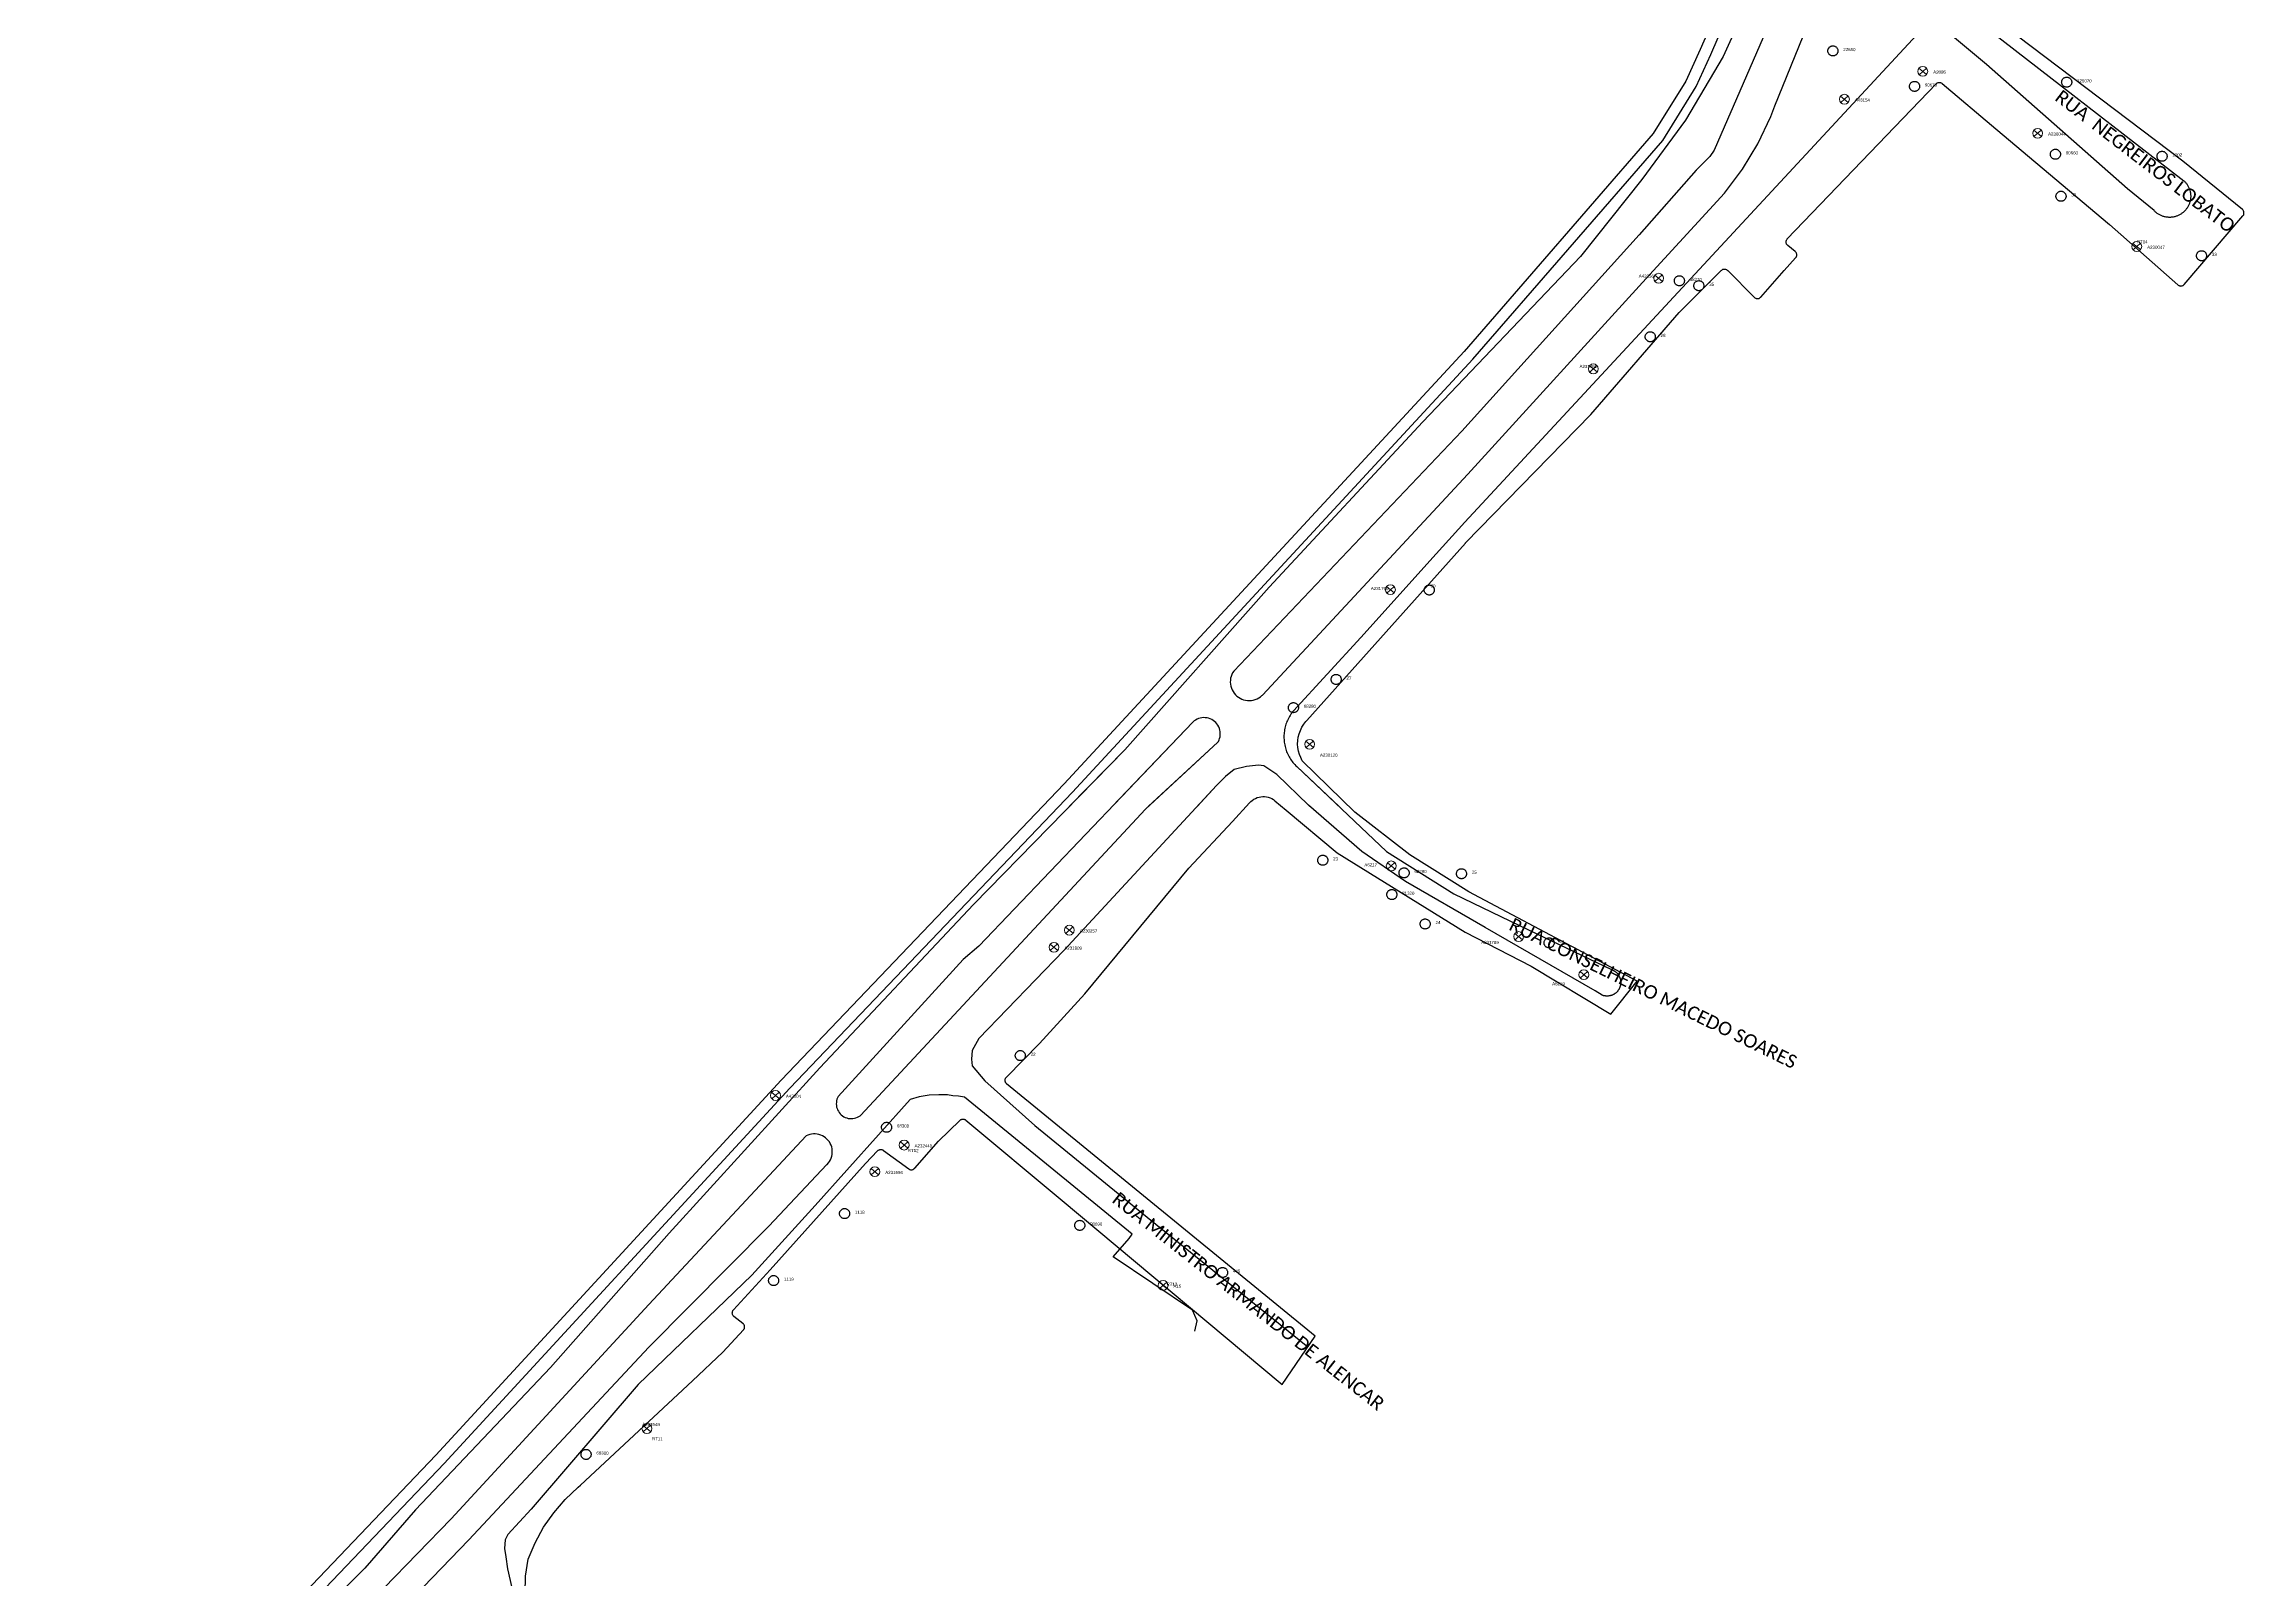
# Model space of a CAD drawing. Header units: millimetres. Extents: x 676447 to 689606, y 7455628 to 7463967.
# Drawn here: x 683816.7 to 684307.7, y 7458680.6 to 7459023.4 of the extents above; entities that cross this region are included whole.
import ezdxf

# ---------------------------------------------------------------- set-up
doc = ezdxf.new("R2010")
doc.units = ezdxf.units.MM
doc.header["$LTSCALE"] = 0.1
doc.header["$MEASUREMENT"] = 0
doc.linetypes.add('PHANTOM2', pattern=[1.25, 0.625, -0.125, 0.125, -0.125, 0.125, -0.125])
doc.layers.add('10.4-Postes', color=1, linetype='Continuous', lineweight=0)
for name, color, linetype in [('Caixas Subterrâneas', 5, 'Continuous'), ('LEGENDAS_INFRAESTRUTURAS', 7, 'Continuous'), ('MUB_MEIOFIO', 7, 'Continuous'), ('MUB_OBRA_ARTE', 7, 'Continuous'), ('MUB_QUADRAS', 7, 'Continuous'), ('MUB_SEGMENTO', 7, 'Continuous'), ('NOS_DE_INFRAESTRUTURA', 7, 'Continuous')]:
    doc.layers.add(name, color=color, linetype=linetype)
doc.styles.add('Legend', font='calibri.ttf')
doc.styles.get("Standard").update_dxf_attribs({"font": 'arial.ttf'})

# ---------------------------------------------------------------- blocks, each defined once
blk = doc.blocks.new('PTPT')
at = {"layer": '10.4-Postes', "color": 1, "linetype": 'PHANTOM2'}
for points in [[(-0.0000079, 0.0000104), (0.0000075, -0.000002)], [(0.000007, 0.0000109), (-0.0000074, -0.0000025)]]:
    blk.add_lwpolyline(points, dxfattribs=at)
at = {"layer": '10.4-Postes', "color": 1}
blk.add_circle((-0.0000002, 0.0000042), 0.00000987, dxfattribs=at)
blk = doc.blocks.new('MHMZ')
at = {"linetype": 'PHANTOM2'}
blk.add_circle((0, 0), 0.0000101, dxfattribs=at)

msp = doc.modelspace()

# ---------------------------------------------------------------- linework, layer by layer
at = {"layer": 'MUB_MEIOFIO', "linetype": 'Continuous'}
for points in [[(684198.27, 7459035.57), (684191.45, 7459020.57), (684183.09, 7459006.37), (684173.3, 7458993.12), (684159.65, 7458975.99), (684124.44, 7458939.08), (684090.17, 7458902.17), (684057.94, 7458865.89), (684024.14, 7458831.33), (683989.87, 7458794.89), (683956.23, 7458757.98), (683929.77, 7458728.03), (683899.61, 7458696.26), (683888.32, 7458683.22), (683858.07, 7458652.97)], [(684204.65, 7459034.63), (684189.5, 7458999.67), (684188.53, 7458998.3), (684185.47, 7458995.24), (684172.73, 7458980.83), (684133.14, 7458936.95), (684082.23, 7458883.43), (684082, 7458883.06), (684081.81, 7458882.66), (684081.66, 7458882.25), (684081.55, 7458881.83), (684081.49, 7458881.39), (684081.48, 7458880.95), (684081.51, 7458880.52), (684081.59, 7458880.09), (684081.71, 7458879.66), (684081.87, 7458879.26), (684082.08, 7458878.87), (684082.32, 7458878.51), (684082.61, 7458878.17), (684082.92, 7458877.87), (684083.27, 7458877.6), (684083.64, 7458877.37), (684084.03, 7458877.18), (684084.44, 7458877.03), (684084.87, 7458876.92), (684085.3, 7458876.86), (684085.74, 7458876.85), (684086.18, 7458876.88), (684086.61, 7458876.96), (684087.03, 7458877.08), (684087.44, 7458877.24), (684087.82, 7458877.45), (684088.19, 7458877.69), (684088.52, 7458877.98), (684088.63, 7458878.08)], [(684234.7, 7459025.44), (684133.81, 7458916.71), (684127.44, 7458909.61), (684110.57, 7458890.95), (684095.56, 7458874.55), (684095.37, 7458874.31), (684095.18, 7458874.06), (684095, 7458873.8), (684094.83, 7458873.54), (684094.67, 7458873.28), (684094.52, 7458873), (684094.37, 7458872.73), (684094.24, 7458872.44), (684094.12, 7458872.16), (684094.01, 7458871.86), (684093.9, 7458871.57), (684093.81, 7458871.27), (684093.73, 7458870.97), (684093.66, 7458870.67), (684093.59, 7458870.36), (684093.54, 7458870.05), (684093.5, 7458869.74), (684093.47, 7458869.43), (684093.45, 7458869.12), (684093.45, 7458868.81), (684093.45, 7458868.5), (684093.46, 7458868.19), (684093.48, 7458867.88), (684093.52, 7458867.57), (684093.56, 7458867.26), (684093.62, 7458866.95), (684093.69, 7458866.64), (684093.76, 7458866.34), (684093.85, 7458866.04), (684093.95, 7458865.75), (684094.05, 7458865.45), (684094.17, 7458865.16), (684094.3, 7458864.88), (684094.44, 7458864.6), (684094.58, 7458864.32), (684094.74, 7458864.05), (684094.9, 7458863.79), (684095.08, 7458863.53), (684095.26, 7458863.27), (684095.45, 7458863.03), (684095.65, 7458862.79), (684095.86, 7458862.56), (684096.07, 7458862.33), (684096.3, 7458862.11), (684116.34, 7458843.21), (684131.37, 7458833.74), (684148.18, 7458825.59), (684166.56, 7458816.82), (684166.65, 7458816.78), (684166.75, 7458816.74), (684166.85, 7458816.7), (684166.94, 7458816.65), (684167.04, 7458816.6), (684167.13, 7458816.55), (684167.22, 7458816.49), (684167.31, 7458816.44), (684167.39, 7458816.37), (684167.48, 7458816.31), (684167.56, 7458816.24), (684167.64, 7458816.17), (684167.71, 7458816.1), (684167.79, 7458816.02), (684167.86, 7458815.94), (684167.93, 7458815.86), (684167.99, 7458815.78), (684168.05, 7458815.69), (684168.11, 7458815.6), (684168.17, 7458815.51), (684168.22, 7458815.42), (684168.27, 7458815.33), (684168.32, 7458815.23), (684168.36, 7458815.14), (684168.4, 7458815.04), (684168.44, 7458814.94), (684168.47, 7458814.84), (684168.5, 7458814.74), (684168.53, 7458814.63), (684168.55, 7458814.53), (684168.57, 7458814.42), (684168.58, 7458814.32), (684168.59, 7458814.21), (684168.6, 7458814.11), (684168.6, 7458814), (684168.6, 7458813.9), (684168.6, 7458813.79), (684168.59, 7458813.69), (684168.58, 7458813.58), (684168.57, 7458813.47), (684168.55, 7458813.37), (684168.53, 7458813.27), (684168.5, 7458813.16), (684168.47, 7458813.06), (684168.44, 7458812.96), (684168.4, 7458812.86), (684168.37, 7458812.76), (684168.32, 7458812.67), (684168.28, 7458812.57), (684168.23, 7458812.48), (684168.17, 7458812.39), (684168.12, 7458812.3), (684168.06, 7458812.21), (684168, 7458812.12), (684167.93, 7458812.04), (684167.86, 7458811.96), (684167.79, 7458811.88), (684167.72, 7458811.8), (684167.64, 7458811.73), (684167.57, 7458811.66), (684167.48, 7458811.59), (684167.4, 7458811.52), (684167.32, 7458811.46), (684167.23, 7458811.4), (684167.14, 7458811.34), (684167.05, 7458811.29), (684166.95, 7458811.24), (684166.86, 7458811.19), (684166.76, 7458811.15), (684166.66, 7458811.11), (684166.56, 7458811.07), (684166.46, 7458811.04), (684166.36, 7458811.01), (684166.26, 7458810.99), (684166.16, 7458810.96), (684166.05, 7458810.94), (684165.95, 7458810.93), (684165.84, 7458810.92), (684165.74, 7458810.91), (684165.63, 7458810.91), (684165.52, 7458810.91), (684165.42, 7458810.91), (684165.31, 7458810.92), (684165.21, 7458810.93), (684165.1, 7458810.94), (684165, 7458810.96), (684164.89, 7458810.98), (684164.79, 7458811), (684164.69, 7458811.03), (684164.59, 7458811.07), (684164.49, 7458811.1), (684162.89, 7458812.11), (684138.33, 7458826.19), (684120.57, 7458836.46), (684110.81, 7458843.19), (684098.89, 7458853.5), (684091.83, 7458860.36), (684088.94, 7458862.29), (684087.79, 7458862.41), (684085.08, 7458862.17), (684082.32, 7458861.45), (684080.39, 7458859.95), (684078.4, 7458857.9), (684044.32, 7458821.05), (684025.38, 7458801.47), (684023.88, 7458798.8), (684023.69, 7458796.81), (684023.88, 7458795.34), (684026.72, 7458791.98), (684037.82, 7458782.03), (684062.89, 7458761.6), (684098.76, 7458732.62)], [(684088.63, 7458878.08), (684134.46, 7458927.41), (684175, 7458971.86), (684191.76, 7458990.11), (684195.79, 7458995.43), (684199.24, 7459001.14), (684202.08, 7459007.19), (684202.99, 7459009.57), (684209.36, 7459025.1)], [(684248.38, 7459028.39), (684294.29, 7458992.88), (684294.41, 7458992.77), (684294.52, 7458992.65), (684294.63, 7458992.53), (684294.74, 7458992.41), (684294.84, 7458992.28), (684294.94, 7458992.15), (684295.03, 7458992.01), (684295.12, 7458991.88), (684295.2, 7458991.74), (684295.28, 7458991.59), (684295.35, 7458991.45), (684295.42, 7458991.3), (684295.48, 7458991.15), (684295.54, 7458990.99), (684295.59, 7458990.84), (684295.64, 7458990.68), (684295.68, 7458990.52), (684295.72, 7458990.36), (684295.75, 7458990.2), (684295.77, 7458990.04), (684295.79, 7458989.88), (684295.8, 7458989.71), (684295.81, 7458989.55), (684295.81, 7458989.39), (684295.81, 7458989.22), (684295.8, 7458989.06), (684295.78, 7458988.9), (684295.76, 7458988.74), (684295.74, 7458988.57), (684295.71, 7458988.41), (684295.67, 7458988.26), (684295.63, 7458988.1), (684295.58, 7458987.94), (684295.52, 7458987.79), (684295.46, 7458987.63), (684295.4, 7458987.48), (684295.33, 7458987.34), (684295.26, 7458987.19), (684295.18, 7458987.05), (684295.09, 7458986.91), (684295, 7458986.77), (684294.91, 7458986.64), (684294.81, 7458986.51), (684294.71, 7458986.38), (684294.6, 7458986.26), (684294.49, 7458986.14), (684294.37, 7458986.02), (684294.25, 7458985.91), (684294.13, 7458985.8), (684294, 7458985.7), (684293.87, 7458985.6), (684293.74, 7458985.51), (684293.6, 7458985.42), (684293.46, 7458985.33), (684293.32, 7458985.25), (684293.17, 7458985.18), (684293.02, 7458985.11), (684292.87, 7458985.05), (684292.72, 7458984.99), (684292.57, 7458984.93), (684292.41, 7458984.88), (684292.25, 7458984.84), (684292.09, 7458984.8), (684291.93, 7458984.77), (684291.77, 7458984.75), (684291.61, 7458984.73), (684291.45, 7458984.71), (684291.28, 7458984.7), (684291.12, 7458984.7), (684290.96, 7458984.7), (684290.79, 7458984.71), (684290.63, 7458984.72), (684290.47, 7458984.74), (684290.31, 7458984.77), (684290.14, 7458984.8), (684289.98, 7458984.83), (684289.83, 7458984.87), (684289.67, 7458984.92), (684289.52, 7458984.97), (684289.36, 7458985.03), (684289.21, 7458985.09), (684289.06, 7458985.16), (684288.92, 7458985.23), (684288.77, 7458985.31), (684288.63, 7458985.39), (684288.49, 7458985.48), (684288.36, 7458985.58), (684288.23, 7458985.67), (684288.1, 7458985.77), (684287.98, 7458985.88), (684287.85, 7458985.99), (684287.74, 7458986.11), (684287.63, 7458986.22), (684281.71, 7458991.08), (684250.22, 7459018.79), (684241.75, 7459025.88)], [(684073.13, 7458872.05), (684025.32, 7458822.05), (684021.82, 7458819.11), (683993.96, 7458788.51), (683993.81, 7458788.2), (683993.68, 7458787.87), (683993.6, 7458787.53), (683993.55, 7458787.19), (683993.53, 7458786.84), (683993.56, 7458786.5), (683993.61, 7458786.15), (683993.71, 7458785.82), (683993.84, 7458785.49), (683994, 7458785.19), (683994.19, 7458784.9), (683994.41, 7458784.63), (683994.66, 7458784.38), (683994.94, 7458784.17), (683995.23, 7458783.98), (683995.54, 7458783.83), (683995.87, 7458783.71), (683996.2, 7458783.62), (683996.55, 7458783.57), (683996.9, 7458783.56), (683997.24, 7458783.58), (683997.59, 7458783.64), (683997.92, 7458783.73), (683998.25, 7458783.86), (683998.55, 7458784.02), (683998.84, 7458784.21), (683998.93, 7458784.28), (684062.55, 7458852.65), (684078.71, 7458867.59), (684078.81, 7458867.72), (684078.98, 7458868.06), (684079.1, 7458868.42), (684079.19, 7458868.79), (684079.24, 7458869.17), (684079.24, 7458869.54), (684079.21, 7458869.92), (684079.14, 7458870.29), (684079.03, 7458870.66), (684078.89, 7458871), (684078.71, 7458871.34), (684078.49, 7458871.65), (684078.24, 7458871.94), (684077.97, 7458872.19), (684077.67, 7458872.42), (684077.34, 7458872.62), (684077, 7458872.78), (684076.64, 7458872.91), (684076.28, 7458872.99), (684075.9, 7458873.04), (684075.52, 7458873.05), (684075.14, 7458873.02), (684074.77, 7458872.95), (684074.41, 7458872.84), (684074.06, 7458872.69), (684073.73, 7458872.51), (684073.42, 7458872.3), (684073.13, 7458872.05)], [(684073.55, 7458736.14), (684074.06, 7458738.43), (684073.04, 7458740.8), (684055.33, 7458752.74), (684058.89, 7458756.81), (684059.57, 7458757.74), (684022.12, 7458788.32), (684020.83, 7458788.6), (684019.56, 7458788.68), (684018.37, 7458788.85), (684016.42, 7458788.85), (684014.3, 7458788.77), (684012.01, 7458788.43), (684010.06, 7458787.84), (683988.86, 7458764.18), (683974.71, 7458748.6), (683949.32, 7458724.25), (683925.41, 7458696.43), (683920.24, 7458690.76), (683919.64, 7458689.55), (683919.47, 7458687.6), (683919.81, 7458685.73), (683920.15, 7458683.11), (683921.16, 7458678.85)], [(683885.05, 7458662.13), (683911.52, 7458689.57), (683951.71, 7458732.52), (683978.52, 7458759.56), (683991.43, 7458773.3), (683991.5, 7458773.36), (683991.78, 7458773.67), (683992.02, 7458774.01), (683992.23, 7458774.38), (683992.4, 7458774.76), (683992.52, 7458775.16), (683992.61, 7458775.57), (683992.65, 7458775.98), (683992.64, 7458776.4), (683992.6, 7458776.82), (683992.51, 7458777.23), (683992.38, 7458777.62), (683992.2, 7458778), (683991.99, 7458778.36), (683991.74, 7458778.7), (683991.46, 7458779.01), (683991.15, 7458779.29), (683990.81, 7458779.53), (683990.45, 7458779.74), (683990.06, 7458779.9), (683989.66, 7458780.03), (683989.25, 7458780.11), (683988.84, 7458780.15), (683988.42, 7458780.15), (683988.01, 7458780.1), (683987.6, 7458780.01), (683987.2, 7458779.88), (683986.82, 7458779.71), (683951.71, 7458742.08), (683907.56, 7458694.28), (683892.54, 7458678.76)]]:
    msp.add_lwpolyline(points, dxfattribs=at)
at = {"layer": 'MUB_MEIOFIO', "color": 253, "linetype": 'Continuous'}
for points in [[(684198.27, 7459035.57), (684191.45, 7459020.57), (684183.09, 7459006.37), (684173.3, 7458993.12), (684159.65, 7458975.99), (684124.44, 7458939.08), (684090.17, 7458902.17), (684057.94, 7458865.89), (684045.53, 7458853.2)], [(684204.65, 7459034.63), (684189.5, 7458999.67), (684188.53, 7458998.3), (684185.47, 7458995.24), (684172.73, 7458980.83), (684133.14, 7458936.95), (684082.23, 7458883.43), (684082, 7458883.06), (684081.81, 7458882.66), (684081.66, 7458882.25), (684081.55, 7458881.83), (684081.49, 7458881.39), (684081.48, 7458880.95), (684081.51, 7458880.52), (684081.59, 7458880.09), (684081.71, 7458879.66), (684081.87, 7458879.26), (684082.08, 7458878.87), (684082.32, 7458878.51), (684082.61, 7458878.17), (684082.92, 7458877.87), (684083.27, 7458877.6), (684083.64, 7458877.37), (684084.03, 7458877.18), (684084.44, 7458877.03), (684084.87, 7458876.92), (684085.3, 7458876.86), (684085.74, 7458876.85), (684086.18, 7458876.88), (684086.61, 7458876.96), (684087.03, 7458877.08), (684087.44, 7458877.24), (684087.82, 7458877.45), (684088.19, 7458877.69), (684088.52, 7458877.98), (684088.63, 7458878.08)], [(684088.63, 7458878.08), (684134.46, 7458927.41), (684175, 7458971.86), (684191.76, 7458990.11), (684195.79, 7458995.43), (684199.24, 7459001.14), (684202.08, 7459007.19), (684202.99, 7459009.57), (684209.36, 7459025.1)], [(684234.7, 7459025.44), (684133.81, 7458916.71), (684127.44, 7458909.61), (684110.57, 7458890.95), (684095.56, 7458874.55), (684095.37, 7458874.31), (684095.18, 7458874.06), (684095, 7458873.8), (684094.83, 7458873.54), (684094.67, 7458873.28), (684094.52, 7458873), (684094.37, 7458872.73), (684094.24, 7458872.44), (684094.12, 7458872.16), (684094.01, 7458871.86), (684093.9, 7458871.57), (684093.81, 7458871.27), (684093.73, 7458870.97), (684093.66, 7458870.67), (684093.59, 7458870.36), (684093.54, 7458870.05), (684093.5, 7458869.74), (684093.47, 7458869.43), (684093.45, 7458869.12), (684093.45, 7458868.81), (684093.45, 7458868.5), (684093.46, 7458868.19), (684093.48, 7458867.88), (684093.52, 7458867.57), (684093.56, 7458867.26), (684093.62, 7458866.95), (684093.69, 7458866.64), (684093.76, 7458866.34), (684093.85, 7458866.04), (684093.95, 7458865.75), (684094.05, 7458865.45), (684094.17, 7458865.16), (684094.3, 7458864.88), (684094.44, 7458864.6), (684094.58, 7458864.32), (684094.74, 7458864.05), (684094.9, 7458863.79), (684095.08, 7458863.53), (684095.26, 7458863.27), (684095.45, 7458863.03), (684095.65, 7458862.79), (684095.86, 7458862.56), (684096.07, 7458862.33), (684096.3, 7458862.11), (684105.75, 7458853.2)], [(684248.38, 7459028.39), (684294.29, 7458992.88), (684294.41, 7458992.77), (684294.52, 7458992.65), (684294.63, 7458992.53), (684294.74, 7458992.41), (684294.84, 7458992.28), (684294.94, 7458992.15), (684295.03, 7458992.01), (684295.12, 7458991.88), (684295.2, 7458991.74), (684295.28, 7458991.59), (684295.35, 7458991.45), (684295.42, 7458991.3), (684295.48, 7458991.15), (684295.54, 7458990.99), (684295.59, 7458990.84), (684295.64, 7458990.68), (684295.68, 7458990.52), (684295.72, 7458990.36), (684295.75, 7458990.2), (684295.77, 7458990.04), (684295.79, 7458989.88), (684295.8, 7458989.71), (684295.81, 7458989.55), (684295.81, 7458989.39), (684295.81, 7458989.22), (684295.8, 7458989.06), (684295.78, 7458988.9), (684295.76, 7458988.74), (684295.74, 7458988.57), (684295.71, 7458988.41), (684295.67, 7458988.26), (684295.63, 7458988.1), (684295.58, 7458987.94), (684295.52, 7458987.79), (684295.46, 7458987.63), (684295.4, 7458987.48), (684295.33, 7458987.34), (684295.26, 7458987.19), (684295.18, 7458987.05), (684295.09, 7458986.91), (684295, 7458986.77), (684294.91, 7458986.64), (684294.81, 7458986.51), (684294.71, 7458986.38), (684294.6, 7458986.26), (684294.49, 7458986.14), (684294.37, 7458986.02), (684294.25, 7458985.91), (684294.13, 7458985.8), (684294, 7458985.7), (684293.87, 7458985.6), (684293.74, 7458985.51), (684293.6, 7458985.42), (684293.46, 7458985.33), (684293.32, 7458985.25), (684293.17, 7458985.18), (684293.02, 7458985.11), (684292.87, 7458985.05), (684292.72, 7458984.99), (684292.57, 7458984.93), (684292.41, 7458984.88), (684292.25, 7458984.84), (684292.09, 7458984.8), (684291.93, 7458984.77), (684291.77, 7458984.75), (684291.61, 7458984.73), (684291.45, 7458984.71), (684291.28, 7458984.7), (684291.12, 7458984.7), (684290.96, 7458984.7), (684290.79, 7458984.71), (684290.63, 7458984.72), (684290.47, 7458984.74), (684290.31, 7458984.77), (684290.14, 7458984.8), (684289.98, 7458984.83), (684289.83, 7458984.87), (684289.67, 7458984.92), (684289.52, 7458984.97), (684289.36, 7458985.03), (684289.21, 7458985.09), (684289.06, 7458985.16), (684288.92, 7458985.23), (684288.77, 7458985.31), (684288.63, 7458985.39), (684288.49, 7458985.48), (684288.36, 7458985.58), (684288.23, 7458985.67), (684288.1, 7458985.77), (684287.98, 7458985.88), (684287.85, 7458985.99), (684287.74, 7458986.11), (684287.63, 7458986.22), (684281.71, 7458991.08), (684250.22, 7459018.79), (684241.75, 7459025.88)], [(684073.13, 7458872.05), (684055.1, 7458853.2)], [(684063.14, 7458853.2), (684078.71, 7458867.59), (684078.81, 7458867.72), (684078.98, 7458868.06), (684079.1, 7458868.42), (684079.19, 7458868.79), (684079.24, 7458869.17), (684079.24, 7458869.54), (684079.21, 7458869.92), (684079.14, 7458870.29), (684079.03, 7458870.66), (684078.89, 7458871), (684078.71, 7458871.34), (684078.49, 7458871.65), (684078.24, 7458871.94), (684077.97, 7458872.19), (684077.67, 7458872.42), (684077.34, 7458872.62), (684077, 7458872.78), (684076.64, 7458872.91), (684076.28, 7458872.99), (684075.9, 7458873.04), (684075.52, 7458873.05), (684075.14, 7458873.02), (684074.77, 7458872.95), (684074.41, 7458872.84), (684074.06, 7458872.69), (684073.73, 7458872.51), (684073.42, 7458872.3), (684073.13, 7458872.05)], [(684099.24, 7458853.2), (684098.89, 7458853.5), (684091.83, 7458860.36), (684088.94, 7458862.29), (684087.79, 7458862.41), (684085.08, 7458862.17), (684082.32, 7458861.45), (684080.39, 7458859.95), (684078.4, 7458857.9), (684074.05, 7458853.2)]]:
    msp.add_lwpolyline(points, dxfattribs=at)
at = {"layer": 'MUB_OBRA_ARTE', "linetype": 'Continuous'}
for points in [[(684178.25, 7459384.45), (684184.5, 7459330.82), (684190.18, 7459265.02), (684194.08, 7459234.16), (684197.4, 7459204.83), (684201.52, 7459171.33), (684204.28, 7459150.2), (684206.29, 7459127.88), (684207.24, 7459112.77), (684206.15, 7459095.16), (684205.19, 7459084.67), (684204.24, 7459075.55), (684202.47, 7459066.16), (684197.56, 7459051.14), (684196.12, 7459046.7), (684191.44, 7459033.92), (684186.32, 7459022.13), (684183.12, 7459015.1), (684175.88, 7459003.4), (684133.65, 7458954.77), (684044.36, 7458858.24), (683981.26, 7458792.17), (683904.13, 7458708.42), (683816.72, 7458616.8)], [(683818.64, 7458615.02), (683906.04, 7458706.63), (683983.17, 7458790.38), (684046.27, 7458856.45), (684135.6, 7458953.03), (684178, 7459001.84), (684185.44, 7459013.87), (684188.71, 7459021.06), (684193.87, 7459032.95), (684198.6, 7459045.84), (684200.05, 7459050.33), (684205.01, 7459065.51), (684206.83, 7459075.17), (684207.8, 7459084.42), (684208.76, 7459094.96), (684209.86, 7459112.77), (684208.9, 7459128.08), (684206.88, 7459150.49), (684204.12, 7459171.66), (684200, 7459205.14), (684196.68, 7459234.47), (684192.79, 7459265.3), (684187.1, 7459331.08), (684180.84, 7459384.87)]]:
    msp.add_lwpolyline(points, dxfattribs=at)
at = {"layer": 'MUB_QUADRAS', "linetype": 'Continuous'}
msp.add_lwpolyline([(683924.05, 7458673.96), (683924.15, 7458681.44), (683924.8, 7458685.24), (683926.32, 7458688.88), (683928.22, 7458692.35), (683930.47, 7458695.59), (683933.05, 7458698.59), (683935.92, 7458701.29), (683936.46, 7458701.74), (683961.47, 7458725.05), (683968.21, 7458731.44), (683972.81, 7458736.39), (683972.88, 7458736.47), (683972.93, 7458736.56), (683972.98, 7458736.65), (683973.02, 7458736.75), (683973.05, 7458736.85), (683973.07, 7458736.95), (683973.08, 7458737.06), (683973.07, 7458737.16), (683973.06, 7458737.26), (683973.03, 7458737.37), (683973, 7458737.46), (683972.95, 7458737.56), (683972.89, 7458737.65), (683972.83, 7458737.73), (683972.76, 7458737.8), (683972.69, 7458737.86), (683970.71, 7458739.4), (683970.63, 7458739.47), (683970.56, 7458739.55), (683970.5, 7458739.63), (683970.45, 7458739.72), (683970.4, 7458739.82), (683970.37, 7458739.92), (683970.34, 7458740.02), (683970.33, 7458740.12), (683970.33, 7458740.23), (683970.34, 7458740.33), (683970.36, 7458740.43), (683970.39, 7458740.53), (683970.43, 7458740.63), (683970.48, 7458740.72), (683970.54, 7458740.81), (683970.59, 7458740.87), (683978.81, 7458749.85), (684000.03, 7458773.56), (684002.74, 7458776.36), (684002.82, 7458776.44), (684002.9, 7458776.5), (684002.99, 7458776.55), (684003.09, 7458776.6), (684003.19, 7458776.63), (684003.29, 7458776.65), (684003.39, 7458776.67), (684003.5, 7458776.67), (684003.6, 7458776.66), (684003.71, 7458776.64), (684003.81, 7458776.61), (684003.9, 7458776.57), (684003.99, 7458776.52), (684004.05, 7458776.48), (684009.7, 7458772.34), (684009.79, 7458772.29), (684009.88, 7458772.24), (684009.98, 7458772.2), (684010.08, 7458772.17), (684010.18, 7458772.16), (684010.29, 7458772.15), (684010.39, 7458772.15), (684010.49, 7458772.17), (684010.6, 7458772.2), (684010.69, 7458772.23), (684010.79, 7458772.28), (684010.87, 7458772.34), (684010.96, 7458772.4), (684011.03, 7458772.48), (684011.04, 7458772.49), (684016.32, 7458778.55), (684021.1, 7458783.17), (684021.18, 7458783.23), (684021.27, 7458783.29), (684021.36, 7458783.34), (684021.45, 7458783.39), (684021.55, 7458783.42), (684021.66, 7458783.44), (684021.76, 7458783.45), (684021.87, 7458783.45), (684021.97, 7458783.43), (684022.07, 7458783.41), (684022.17, 7458783.38), (684022.27, 7458783.33), (684022.36, 7458783.28), (684022.44, 7458783.22), (684043.52, 7458765.66), (684093.02, 7458724.21), (684100.4, 7458735.03), (684031.56, 7458791.33), (684031.49, 7458791.41), (684031.42, 7458791.49), (684031.36, 7458791.57), (684031.31, 7458791.66), (684031.27, 7458791.76), (684031.24, 7458791.86), (684031.23, 7458791.97), (684031.22, 7458792.07), (684031.22, 7458792.17), (684031.24, 7458792.28), (684031.26, 7458792.38), (684031.3, 7458792.48), (684031.34, 7458792.57), (684031.4, 7458792.66), (684031.46, 7458792.74), (684031.51, 7458792.79), (684038.91, 7458800.32), (684049.03, 7458811.41), (684072.2, 7458839.43), (684081.93, 7458849.87), (684085.79, 7458854.01), (684086.07, 7458854.32), (684086.39, 7458854.59), (684086.73, 7458854.83), (684087.1, 7458855.03), (684087.48, 7458855.2), (684087.88, 7458855.32), (684088.29, 7458855.4), (684088.71, 7458855.44), (684089.13, 7458855.43), (684089.54, 7458855.38), (684089.95, 7458855.29), (684090.35, 7458855.15), (684090.73, 7458854.97), (684091.09, 7458854.76), (684091.41, 7458854.51), (684093.93, 7458852.41), (684105.34, 7458842.89), (684133.9, 7458825.21), (684148.62, 7458817.62), (684166.38, 7458806.85), (684172.29, 7458814.23), (684134.7, 7458834.19), (684121.51, 7458842.4), (684109.25, 7458851.94), (684097.55, 7458863.43), (684097.19, 7458864.12), (684096.9, 7458864.85), (684096.68, 7458865.6), (684096.55, 7458866.37), (684096.5, 7458867.16), (684096.53, 7458867.94), (684096.64, 7458868.71), (684096.83, 7458869.47), (684097.11, 7458870.21), (684097.45, 7458870.91), (684097.87, 7458871.57), (684098.35, 7458872.19), (684098.55, 7458872.4), (684133.97, 7458911.99), (684134, 7458912.03), (684161.96, 7458940.67), (684181.68, 7458963.5), (684191.06, 7458972.87), (684191.14, 7458972.94), (684191.22, 7458973), (684191.31, 7458973.05), (684191.41, 7458973.1), (684191.51, 7458973.13), (684191.61, 7458973.15), (684191.71, 7458973.16), (684191.82, 7458973.16), (684191.92, 7458973.15), (684192.02, 7458973.13), (684192.12, 7458973.09), (684192.22, 7458973.05), (684192.31, 7458973), (684192.39, 7458972.94), (684192.47, 7458972.87), (684192.48, 7458972.86), (684198.4, 7458966.86), (684198.48, 7458966.79), (684198.57, 7458966.72), (684198.66, 7458966.67), (684198.75, 7458966.63), (684198.85, 7458966.59), (684198.95, 7458966.57), (684199.06, 7458966.56), (684199.16, 7458966.56), (684199.27, 7458966.57), (684199.37, 7458966.59), (684199.47, 7458966.62), (684199.56, 7458966.66), (684199.66, 7458966.72), (684199.74, 7458966.78), (684199.82, 7458966.85), (684199.87, 7458966.9), (684205.08, 7458972.85), (684207.64, 7458975.65), (684207.7, 7458975.73), (684207.76, 7458975.82), (684207.81, 7458975.91), (684207.85, 7458976.01), (684207.88, 7458976.11), (684207.89, 7458976.21), (684207.9, 7458976.32), (684207.89, 7458976.42), (684207.88, 7458976.52), (684207.85, 7458976.63), (684207.82, 7458976.72), (684207.77, 7458976.82), (684207.71, 7458976.9), (684207.65, 7458976.99), (684207.57, 7458977.06), (684207.52, 7458977.11), (684205.88, 7458978.41), (684205.8, 7458978.48), (684205.73, 7458978.55), (684205.67, 7458978.64), (684205.62, 7458978.73), (684205.57, 7458978.82), (684205.54, 7458978.92), (684205.52, 7458979.02), (684205.5, 7458979.13), (684205.5, 7458979.23), (684205.51, 7458979.34), (684205.53, 7458979.44), (684205.57, 7458979.54), (684205.61, 7458979.64), (684205.66, 7458979.73), (684205.72, 7458979.81), (684205.78, 7458979.88), (684239, 7459014.5), (684239.08, 7459014.57), (684239.16, 7459014.64), (684239.25, 7459014.69), (684239.34, 7459014.74), (684239.44, 7459014.77), (684239.54, 7459014.79), (684239.65, 7459014.81), (684239.75, 7459014.81), (684239.86, 7459014.8), (684239.96, 7459014.78), (684240.06, 7459014.75), (684240.16, 7459014.71), (684240.25, 7459014.66), (684240.33, 7459014.6), (684240.37, 7459014.57), (684252.34, 7459004.46), (684277.69, 7458983.13), (684292.96, 7458969.62), (684293.04, 7458969.56), (684293.13, 7458969.5), (684293.22, 7458969.46), (684293.32, 7458969.42), (684293.42, 7458969.39), (684293.53, 7458969.38), (684293.63, 7458969.37), (684293.73, 7458969.38), (684293.84, 7458969.4), (684293.94, 7458969.42), (684294.04, 7458969.46), (684294.13, 7458969.51), (684294.22, 7458969.57), (684294.3, 7458969.64), (684294.37, 7458969.71), (684294.38, 7458969.72), (684307.47, 7458985.01), (684307.54, 7458985.09), (684307.59, 7458985.18), (684307.64, 7458985.28), (684307.67, 7458985.37), (684307.69, 7458985.48), (684307.71, 7458985.58), (684307.71, 7458985.68), (684307.7, 7458985.79), (684307.68, 7458985.89), (684307.66, 7458985.99), (684307.62, 7458986.09), (684307.57, 7458986.18), (684307.51, 7458986.27), (684307.44, 7458986.35), (684307.36, 7458986.42), (684307.34, 7458986.44), (684294.04, 7458997.21), (684257.16, 7459025.16)], dxfattribs=at)

# ---------------------------------------------------------------- block references
at = {"layer": 'Caixas Subterrâneas', "color": 40}
for p, xscale, yscale, zscale, rotation in [((684215.96, 7459021.85), 111319.4907932736, 111319.4907932736, 111319.4907932736, 359.2986559856552), ((684234.18, 7459013.93), 111319.4907932736, 111319.4907932736, 111319.4907932736, 359.2985842314351), ((684268.14, 7459014.87), 111319.4907932736, 111319.4907932736, 111319.4907932736, 359.2984553158914), ((684265.62, 7458998.78), 111319.4907932736, 111319.4907932736, 111319.4907932736, 359.2984599480073), ((684289.42, 7458998.33), 111319.4907932736, 111319.4907932736, 111319.4907932736, 359.2983692680177), ((684266.87, 7458989.41), 111319.4907932735, 111319.4907932735, 111319.4907932735, 359.2984522870871), ((684298.23, 7458976.13), 111319.4907932735, 111319.4907932735, 111319.4907932735, 359.2983289019667), ((684181.7, 7458970.54), 111319.4907932735, 111319.4907932735, 111319.4907932735, 359.2987705721102), ((684186.04, 7458969.45), 111319.4907932736, 111319.4907932736, 111319.4907932736, 359.2987537274653), ((684175.2, 7458958.05), 111319.4907932736, 111319.4907932736, 111319.4907932736, 359.2987914510713), ((684125.87, 7458901.53), 111319.4907932736, 111319.4907932736, 111319.4907932736, 359.2989617855176), ((684105.1, 7458881.57), 111319.4907932736, 111319.4907932736, 111319.4907932736, 359.2990346880452), ((684095.57, 7458875.28), 111319.4907932736, 111319.4907932736, 111319.4907932736, 359.2990690015701), ((684102.12, 7458841.23), 111319.4907932736, 111319.4907932736, 111319.4907932736, 359.2990336299204), ((684120.26, 7458838.41), 111319.4907932736, 111319.4907932736, 111319.4907932736, 359.2989637332586), ((684133.07, 7458838.22), 111319.4907932735, 111319.4907932735, 111319.4907932735, 359.2989149315793), ((684117.53, 7458833.57), 111319.4907932736, 111319.4907932736, 111319.4907932736, 359.2989726311679), ((684124.96, 7458827), 111319.4907932736, 111319.4907932736, 111319.4907932736, 359.298942322399), ((684152.63, 7458822.79), 111319.4907932736, 111319.4907932736, 111319.4907932736, 359.2988357803895), ((684034.61, 7458797.63), 111319.4907932736, 111319.4907932736, 111319.4907932736, 359.2992771026207), ((684004.76, 7458781.63), 111319.4907932735, 111319.4907932735, 111319.4907932735, 359.2993857625963), ((683995.39, 7458762.37), 111319.4907932735, 111319.4907932735, 111319.4907932735, 230.299415499752), ((684047.88, 7458759.74), 111319.4907932736, 111319.4907932736, 111319.4907932736, 359.2992149916113), ((683979.55, 7458747.42), 111319.4907932735, 111319.4907932735, 111319.4907932735, 224.299471217257), ((684079.74, 7458749.22), 111319.4907932736, 111319.4907932736, 111319.4907932736, 359.2990905291476), ((683937.69, 7458708.62), 111319.4907932736, 111319.4907932736, 111319.4907932736, 359.2996185801565)]:
    msp.add_blockref('MHMZ', p, dxfattribs=dict(at, xscale=xscale, yscale=yscale, zscale=zscale, rotation=rotation))
at = {"layer": 'NOS_DE_INFRAESTRUTURA', "color": 1}
for p, xscale, yscale, zscale, rotation in [((684236.04, 7459016.81), 111319.4907932736, 111319.4907932736, 111319.4907932736, 359.2985780262864), ((684218.55, 7459010.59), 111319.4907932736, 111319.4907932736, 111319.4907932736, 359.2986426771649), ((684261.67, 7459002.99), 111319.4907932736, 111319.4907932736, 111319.4907932736, 359.2984762658638), ((684283.8, 7458977.73), 111319.4907932736, 111319.4907932736, 111319.4907932736, 359.2983843183134), ((684177.08, 7458970.64), 111319.4907932735, 111319.4907932735, 111319.4907932735, 359.2987881522795), ((684162.51, 7458950.42), 111319.4907932736, 111319.4907932736, 111319.4907932736, 359.2988373880209), ((684117.23, 7458901.13), 111319.4907932736, 111319.4907932736, 111319.4907932736, 359.2989945149174), ((684099.2, 7458866.63), 111319.4907932735, 111319.4907932735, 111319.4907932735, 359.2990525303742), ((684117.41, 7458839.49), 111319.4907932735, 111319.4907932735, 111319.4907932735, 359.2989749089429), ((684042.13, 7458821.33), 111319.4907932736, 111319.4907932736, 111319.4907932736, 359.2992557637443), ((684045.56, 7458825.15), 111319.4907932736, 111319.4907932736, 111319.4907932736, 359.2992439063767), ((684145.85, 7458823.72), 111319.4907932736, 111319.4907932736, 111319.4907932736, 359.2988618403968), ((684160.39, 7458815.21), 111319.4907932736, 111319.4907932736, 111319.4907932736, 359.2988038890173), ((683979.99, 7458788.26), 111319.4907932735, 111319.4907932735, 111319.4907932735, 359.2994820821995), ((684008.7, 7458777.19), 111319.4907932736, 111319.4907932736, 111319.4907932736, 359.2993694054236), ((684002.16, 7458771.25), 111319.4907932735, 111319.4907932735, 111319.4907932735, 359.2993924798773), ((684066.48, 7458745.86), 111319.4907932736, 111319.4907932736, 111319.4907932736, 357.2991399317227), ((683951.29, 7458713.91), 111319.4907932736, 111319.4907932736, 111319.4907932736, 359.2995684483532)]:
    msp.add_blockref('PTPT', p, dxfattribs=dict(at, xscale=xscale, yscale=yscale, zscale=zscale, rotation=rotation))

# ---------------------------------------------------------------- texts
at = {"layer": 'LEGENDAS_INFRAESTRUTURAS', "color": 5}
for s, rotation, p in [('22680', 359.2986, (684218.27, 7459021.82)), ('90670', 359.2986, (684236.49, 7459013.9)), ('125070', 359.2984, (684270.45, 7459014.84)), ('90660', 359.2985, (684267.93, 7458998.75)), ('1202', 359.2984, (684291.73, 7458998.3)), ('32', 359.2984, (684269.18, 7458989.38)), ('33', 359.2983, (684300.54, 7458976.1)), ('68270', 359.2988, (684184.01, 7458970.51)), ('35', 359.2987, (684188.35, 7458969.42)), ('28', 359.2988, (684177.51, 7458958.02)), ('30', 359.299, (684126.17, 7458902.08)), ('27', 359.299, (684107.41, 7458881.54)), ('68280', 359.2991, (684097.88, 7458875.26)), ('23', 359.299, (684104.43, 7458841.2)), ('68290', 359.299, (684122.57, 7458838.39)), ('25', 359.2989, (684135.38, 7458838.2)), ('81320', 359.299, (684119.84, 7458833.54)), ('24', 359.2989, (684127.27, 7458826.97)), ('26', 359.2988, (684154.93, 7458822.76)), ('22', 359.2993, (684036.92, 7458797.6)), ('68300', 359.2994, (684007.07, 7458781.6)), ('1118', 359.2994, (683997.7, 7458762.34)), ('90690', 359.2992, (684050.19, 7458759.71)), ('445', 359.2991, (684082.05, 7458749.19)), ('1119', 359.2995, (683981.86, 7458747.39)), ('68310', 359.2996, (683940, 7458708.6))]:
    msp.add_text(s, height=0.7, rotation=rotation, dxfattribs=at).set_placement(p)
at = {"layer": 'LEGENDAS_INFRAESTRUTURAS', "color": 1}
for s, rotation, p in [('A2095', 359.2986, (684238.35, 7459016.78)), ('A43154', 359.2986, (684220.86, 7459010.56)), ('A230044', 359.2985, (684263.98, 7459002.96)), ('RT14', 359.2984, (684283.8, 7458978.93)), ('A230047', 359.2984, (684286.1, 7458977.7)), ('A43356', 359.2988, (684172.63, 7458971.26)), ('A231791', 359.2988, (684159.42, 7458951.09)), ('A231790', 359.299, (684112.84, 7458901.54)), ('A230120', 359.299, (684101.48, 7458864.35)), ('A6217', 359.299, (684111.39, 7458839.85)), ('A230257', 359.2992, (684047.87, 7458825.12)), ('A231789', 359.2989, (684137.47, 7458822.55)), ('A231909', 359.2992, (684044.44, 7458821.31)), ('A6219', 359.2988, (684153.3, 7458813.33)), ('A42004', 359.2995, (683982.29, 7458788.23)), ('RT12', 359.2994, (684009.51, 7458776.1)), ('A232440', 359.2994, (684011.01, 7458777.16)), ('A231596', 359.2994, (684004.47, 7458771.22)), ('RT13', 359.2991, (684067.24, 7458746.28)), ('A15', 359.2991, (684068.79, 7458745.83)), ('A231549', 359.2996, (683950.23, 7458714.98)), ('RT11', 359.2996, (683952.39, 7458711.79))]:
    msp.add_text(s, height=0.7, rotation=rotation, dxfattribs=at).set_placement(p)
at = {"layer": 'MUB_SEGMENTO', "color": 253, "style": 'Legend'}
for s, rotation, p in [('RUA  NEGREIROS LOBATO', 322.4767, (684265.27, 7459010.99)), ('RUA CONSELHEIRO MACEDO SOARES', 333.8373, (684143.42, 7458825.82)), ('RUA MINISTRO ARMANDO DE ALENCAR', 321.7847, (684054.85, 7458765.06))]:
    msp.add_text(s, height=3, rotation=rotation, dxfattribs=at).set_placement(p)

doc.saveas('drawing.dxf')
